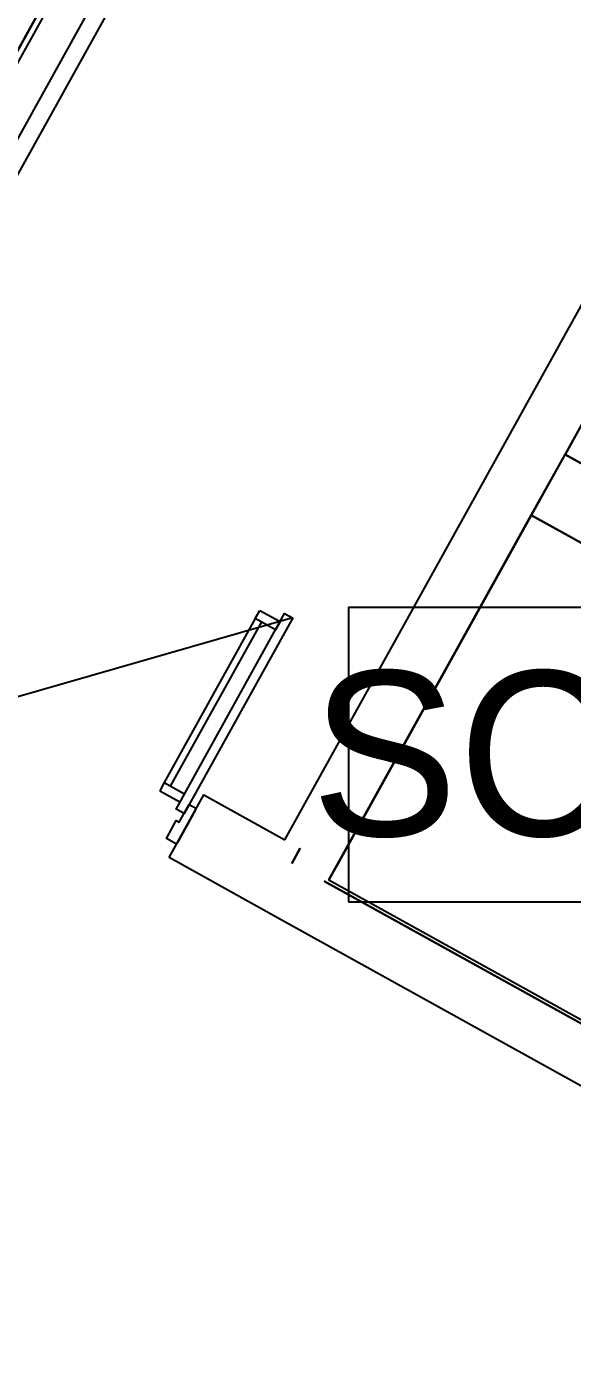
# Model space of a CAD drawing. Header units: metres. Extents: x 3.2 to 22.3, y 0.7 to 22.8.
# Drawn here: x 13.304 to 14.23, y 17.457 to 19.737 of the extents above; entities that cross this region are included whole.
import ezdxf

# ---------------------------------------------------------------- set-up
doc = ezdxf.new("R2010")
doc.units = ezdxf.units.M
for name, color, linetype in [('PARETI_STRUTTURE', 7, 'Continuous'), ('WAYFINDING_RIQUADRI', 7, 'Continuous'), ('WAYFINDING_TESTI', 7, 'Continuous')]:
    doc.layers.add(name, color=color, linetype=linetype)

msp = doc.modelspace()

# ---------------------------------------------------------------- linework, layer by layer
at = {"layer": 'PARETI_STRUTTURE'}
for points in [[(14.1699, 21.2669), (13.0109, 19.176)], [(13.0679, 19.1489), (14.2231, 21.2329)], [(13.7422, 18.3553), (14.7358, 20.1478)], [(13.621, 20.1468), (13.6469, 20.1324), (13.2722, 19.4566), (13.2464, 19.4709)], [(14.8168, 20.1029), (14.8219, 20.1001), (13.8169, 18.287), (15.0976, 17.577)], [(16.4666, 20.0343), (15.0999, 17.5689), (13.8088, 18.2847)], [(14.7332, 19.9399), (13.8293, 18.3093)], [(13.3498, 19.8199), (13.355, 19.817), (13.1827, 19.5062)], [(13.1913, 19.5015), (13.1827, 19.5063), (13.355, 19.817)], [(14.275, 19.1134), (14.2177, 19.0101), (14.8359, 18.6675), (14.2177, 19.0101)], [(13.8168, 18.287), (14.1605, 18.9068), (14.7786, 18.5642), (14.1605, 18.9068), (14.2177, 19.0101)], [(13.7553, 18.7321), (13.571, 18.3998), (13.5573, 18.4075), (13.7415, 18.7398), (13.7552, 18.7321), (13.2387, 18.584), (13.2578, 18.63), (13.2662, 18.6791), (13.2635, 18.7289), (13.2498, 18.7768), (13.2257, 18.8204), (13.1926, 18.8576), (13.152, 18.8865)], [(13.6918, 18.7313), (13.6994, 18.7451)], [(13.6994, 18.7451), (13.7338, 18.726)], [(13.6918, 18.7313), (13.5371, 18.4524), (13.5716, 18.4333)], [(13.7021, 18.7256), (13.5475, 18.4466)], [(13.7262, 18.7122), (13.6918, 18.7313)], [(13.7338, 18.726), (13.7262, 18.7122)], [(13.5371, 18.4524), (13.5295, 18.4386)], [(13.5295, 18.4386), (13.5639, 18.4195)], [(13.5581, 18.348), (13.5409, 18.3576), (13.5577, 18.3879), (13.5628, 18.385), (13.5796, 18.4153), (13.5917, 18.4086)], [(13.5901, 18.4059), (13.6045, 18.4317), (13.7422, 18.3553)], [(13.5596, 18.3508), (13.5902, 18.4059)], [(13.5901, 18.4059), (13.5596, 18.3508)], [(13.5453, 18.3249), (13.5596, 18.3508)], [(13.7396, 18.2172), (13.5453, 18.3249)], [(13.7537, 18.3152), (13.768, 18.341)], [(13.768, 18.341), (13.7537, 18.3152)], [(13.814, 18.2818), (13.8088, 18.2847)], [(15.0948, 17.5718), (13.814, 18.2818)], [(13.8169, 18.287), (15.0976, 17.577), (15.4413, 18.1968)], [(15.1102, 17.4575), (13.7396, 18.2172)]]:
    msp.add_lwpolyline(points, dxfattribs=at)
at = {"layer": 'WAYFINDING_RIQUADRI'}
msp.add_lwpolyline([(13.85, 18.25), (14.95, 18.25), (14.95, 18.75), (13.85, 18.75)], close=True, dxfattribs=at)

# ---------------------------------------------------------------- texts
at = {"layer": 'WAYFINDING_TESTI', "insert": (14.4, 18.5), "char_height": 0.28, "attachment_point": 5}
msp.add_mtext('SCALA', dxfattribs=at)

doc.saveas('drawing.dxf')
